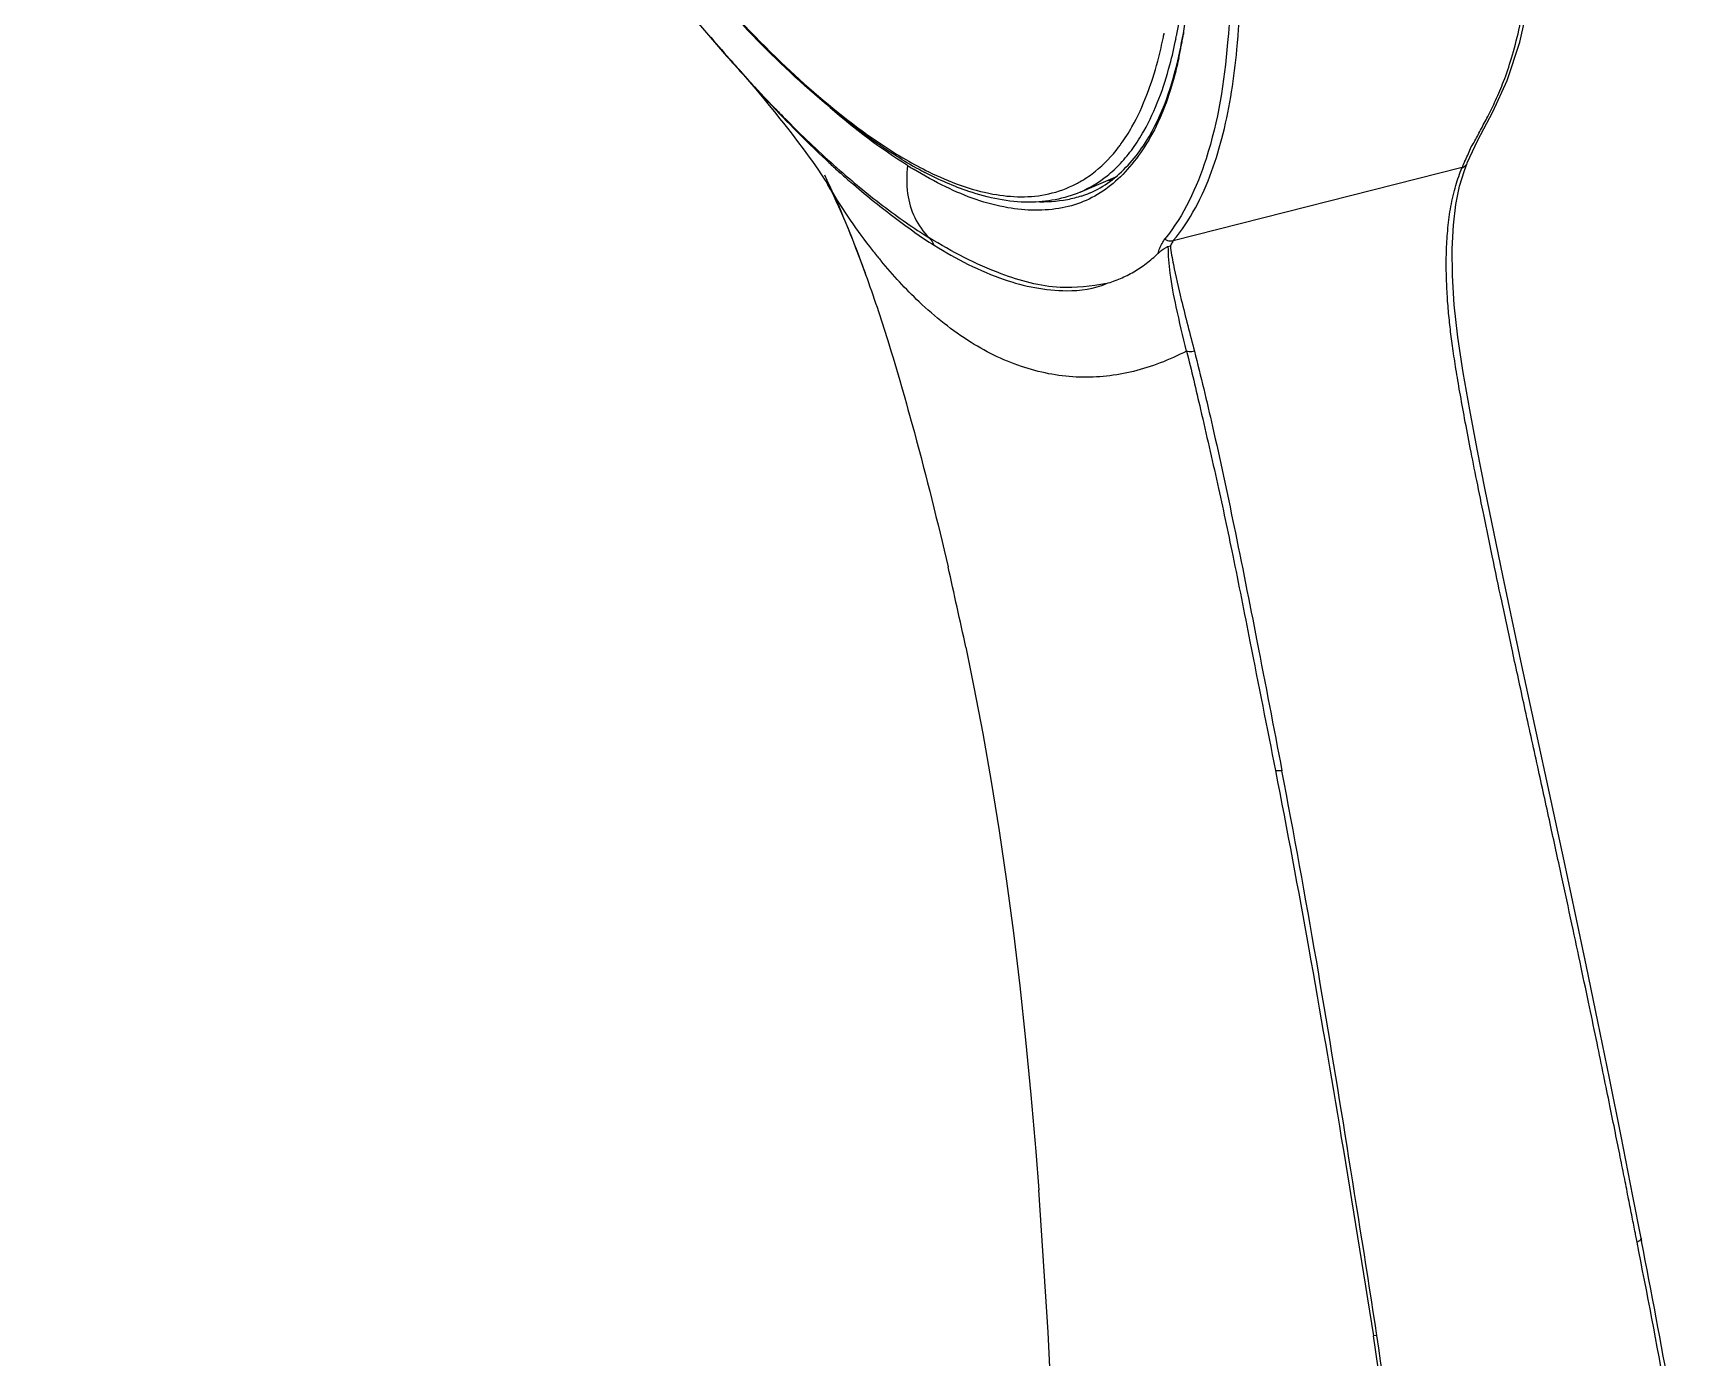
# Model space of a CAD drawing. Extents: x 11295 to 11888, y -24362 to -23942.
# Drawn here: x 11767.55 to 11806.08, y -24163.25 to -24132.58 of the extents above; entities that cross this region are included whole.
import ezdxf

# ---------------------------------------------------------------- set-up
doc = ezdxf.new("R2010")
doc.units = 0
doc.header["$MEASUREMENT"] = 0
doc.layers.get('0').update_dxf_attribs({"linetype": 'CONTINUOUS'})
doc.layers.add('02___PRT_ALL_AXES', color=7, linetype='CONTINUOUS')

msp = doc.modelspace()

# ---------------------------------------------------------------- linework, layer by layer
at = {"color": 7, "linetype": 'Continuous'}
for p, q in [((11794.18, -24132.582), (11794.177, -24132.602)), ((11783.703, -24133.211), (11783.729, -24133.241)), ((11783.893, -24133.429), (11784.081, -24133.647)), ((11783.96, -24133.502), (11783.901, -24133.437)), ((11784.081, -24133.647), (11784.275, -24133.875)), ((11784.275, -24133.875), (11784.463, -24134.1)), ((11784.406, -24133.995), (11784.38, -24133.965)), ((11784.463, -24134.1), (11784.555, -24134.212)), ((11784.708, -24134.305), (11784.748, -24134.347)), ((11785.003, -24134.606), (11785.107, -24134.71)), ((11800.748, -24135.58), (11800.994, -24135.057)), ((11786.208, -24135.792), (11786.188, -24135.774)), ((11800.627, -24135.691), (11793.942, -24137.382)), ((11800.571, -24136.119), (11800.681, -24135.753)), ((11800.681, -24135.753), (11800.746, -24135.585)), ((11785.927, -24136.056), (11785.944, -24136.085)), ((11785.944, -24136.085), (11785.93, -24136.061)), ((11792.014, -24136.275), (11792.014, -24136.275)), ((11793.827, -24137.515), (11793.874, -24137.502)), ((11804.679, -24160.574), (11804.664, -24160.497)), ((11804.77, -24160.477), (11804.785, -24160.554)), ((11798.654, -24162.737), (11798.574, -24162.746))]:
    msp.add_line(p, q, dxfattribs=at)
for points in [[(11800.994, -24135.057), (11801.341, -24134.397), (11801.674, -24133.67), (11801.966, -24132.788), (11802.194, -24131.745), (11802.345, -24130.601), (11802.423, -24129.386), (11802.433, -24128.097), (11802.381, -24126.754), (11802.273, -24125.377), (11802.113, -24123.97), (11801.902, -24122.525), (11801.646, -24121.049), (11801.346, -24119.55), (11801.003, -24118.015), (11800.618, -24116.45), (11800.192, -24114.859), (11799.72, -24113.225), (11799.204, -24111.552), (11798.643, -24109.846), (11798.03, -24108.088), (11797.362, -24106.276), (11796.641, -24104.422), (11796.034, -24102.934)], [(11784.555, -24134.212), (11784.739, -24134.437), (11784.829, -24134.55), (11784.919, -24134.663), (11785.008, -24134.776), (11785.096, -24134.888), (11785.183, -24135.001)], [(11785.183, -24135.001), (11785.269, -24135.114), (11785.353, -24135.226), (11785.435, -24135.337)], [(11785.435, -24135.337), (11785.515, -24135.447), (11785.59, -24135.552), (11785.66, -24135.652), (11785.725, -24135.747), (11785.782, -24135.832), (11785.83, -24135.904), (11785.87, -24135.965), (11785.902, -24136.017), (11785.927, -24136.056)], [(11785.935, -24136.069), (11785.942, -24136.082), (11785.96, -24136.113), (11785.976, -24136.142), (11785.995, -24136.178), (11786.018, -24136.222), (11786.045, -24136.274), (11786.082, -24136.351)], [(11801.57, -24145.134), (11801.164, -24143.154), (11800.976, -24142.207), (11800.804, -24141.299), (11800.653, -24140.434), (11800.531, -24139.62), (11800.447, -24138.868), (11800.404, -24138.185), (11800.398, -24137.571), (11800.426, -24137.025), (11800.485, -24136.542), (11800.571, -24136.119)], [(11786.082, -24136.351), (11786.133, -24136.459), (11786.193, -24136.591), (11786.261, -24136.746)], [(11786.261, -24136.746), (11786.338, -24136.925), (11786.42, -24137.124), (11786.504, -24137.331), (11786.588, -24137.545), (11786.672, -24137.765), (11786.755, -24137.988), (11786.819, -24138.163)], [(11802.012, -24147.222), (11801.786, -24146.164), (11801.57, -24145.134)], [(11789.138, -24146.797), (11789.328, -24147.723), (11789.534, -24148.799), (11789.729, -24149.907), (11789.912, -24151.047), (11790.083, -24152.215), (11790.241, -24153.412), (11790.387, -24154.637), (11790.522, -24155.889), (11790.645, -24157.167), (11790.757, -24158.473), (11790.826, -24159.37)], [(11804.771, -24160.48), (11804.583, -24159.508), (11804.311, -24158.124), (11804.04, -24156.776), (11803.772, -24155.466), (11803.508, -24154.192), (11803.246, -24152.951), (11802.988, -24151.742), (11802.012, -24147.222)], [(11790.825, -24159.367), (11791.038, -24162.658), (11791.225, -24166.558), (11791.362, -24170.591), (11791.458, -24174.762), (11791.526, -24179.064), (11791.578, -24183.482), (11791.676, -24192.663)]]:
    msp.add_lwpolyline(points, dxfattribs=at)
for centre, radius, start, end in [((11813.802, -24106.417), 40.305, 220.0484, 221.6748), ((11811.884, -24108.378), 37.563, 220.2959, 221.4472), ((11783.243, -24130.513), 10.689, 348.024, 348.678), ((11783.035, -24130.471), 10.901, 348.6765, 348.8521), ((11783.193, -24130.532), 11.026, 348.6768, 349.0415), ((11783.057, -24130.505), 11.165, 349.041, 349.1825), ((11781.308, -24130.388), 13.058, 349.2377, 349.6905), ((11781.186, -24130.365), 13.182, 349.69, 349.8154), ((11781.067, -24130.344), 13.302, 349.8159, 350.2249), ((11780.903, -24130.316), 13.47, 350.313, 350.4466), ((11782.852, -24130.7), 11.482, 347.617, 348.4486), ((11781.89, -24130.502), 12.465, 348.4416, 348.7209), ((11781.544, -24130.433), 12.817, 348.7201, 349.0367), ((11781.442, -24130.413), 12.921, 349.0365, 349.2372), ((11812.007, -24108.001), 37.911, 221.6903, 221.8476), ((11810.231, -24109.83), 35.362, 221.4569, 221.686), ((11811.626, -24108.343), 37.399, 221.8473, 222.1305), ((11819.103, -24102.135), 47.106, 221.4194, 221.6433), ((11809.456, -24110.522), 34.324, 221.6845, 222.2166), ((11811.123, -24108.799), 36.72, 222.1304, 222.4602), ((11816.725, -24104.252), 43.922, 221.7552, 221.8894), ((11813.984, -24106.719), 40.235, 221.881, 222.6249), ((11809.88, -24109.942), 35.032, 222.4522, 223.8374), ((11807.69, -24112.132), 31.935, 222.2056, 223.7251), ((11810.166, -24110.236), 35.044, 222.6862, 223.5013), ((11805.971, -24113.77), 29.56, 223.7336, 224.6844), ((11808.849, -24110.925), 33.607, 223.8456, 224.082), ((11806.518, -24113.712), 30.005, 223.4815, 225.2572), ((11807.913, -24111.836), 32.301, 224.1792, 224.7007), ((11805.321, -24114.41), 28.648, 224.6886, 224.8283), ((11806.81, -24112.927), 30.749, 224.7018, 225.106), ((11803.12, -24117.139), 25.178, 225.2601, 227.0606), ((11789.645, -24132.92), 3.803, 322.8448, 324.2295), ((11801.357, -24119.021), 22.6, 227.0818, 227.8406), ((11800.404, -24120.076), 21.178, 227.9089, 228.8844), ((11792.677, -24127.251), 9.655, 238.6823, 242.319), ((11792.251, -24127.75), 8.965, 239.87, 243.7264), ((11793.474, -24126.512), 10.754, 238.1021, 238.7942), ((11794.981, -24124.023), 13.663, 238.7971, 238.927), ((11805.778, -24137.858), 5.589, 155.678, 157.1859), ((11790.431, -24133.633), 2.74, 297.4898, 300.0455), ((11790.694, -24133.734), 2.748, 293.4633, 308.5811), ((11790.429, -24133.63), 2.743, 300.045, 300.469), ((11792.055, -24133.077), 2.93, 277.6228, 279.2172), ((11791.074, -24134.075), 2.392, 288.114, 293.1256), ((11795.158, -24126.301), 12.979, 235.2643, 238.0478), ((11794.826, -24127.228), 12.102, 235.3436, 237.9638), ((11796.518, -24130.163), 12.097, 218.8666, 219.4503), ((11694.436, -24166.777), 96.787, 11.91242, 13.04058), ((11403.933, -24239.01), 408.35, 10.06182, 11.07425), ((11404.687, -24237.394), 407.41, 9.85649, 10.87143)]:
    msp.add_arc(centre, radius, start, end, dxfattribs=at)
for points, start_tangent, end_tangent in [([(11787.658, -24135.499), (11785.98, -24134.286), (11784.206, -24132.628), (11782.361, -24130.559), (11780.474, -24128.112), (11778.576, -24125.331), (11776.699, -24122.261), (11774.873, -24118.956), (11773.13, -24115.471), (11771.499, -24111.866), (11770.007, -24108.203), (11768.681, -24104.543), (11767.55, -24100.971)], (-0.854985, 0.518653), (-0.281435, 0.95958)), ([(11767.558, -24100.968), (11768.743, -24104.697), (11770.129, -24108.497), (11771.693, -24112.295), (11773.403, -24116.023), (11775.23, -24119.61), (11777.137, -24122.989), (11779.091, -24126.097), (11781.054, -24128.877), (11782.99, -24131.277), (11784.864, -24133.252), (11786.639, -24134.765), (11787.751, -24135.503)], (0.281174, -0.959657), (0.865306, -0.501244)), ([(11800.908, -24135.104), (11801.057, -24134.821), (11801.223, -24134.504), (11801.404, -24134.132), (11801.589, -24133.693), (11801.771, -24133.159), (11801.943, -24132.507), (11802.096, -24131.711), (11802.218, -24130.741), (11802.295, -24129.547), (11802.303, -24128.121), (11802.225, -24126.463), (11802.03, -24124.477), (11801.728, -24122.39), (11801.334, -24120.257), (11800.787, -24117.79), (11800.166, -24115.373), (11799.439, -24112.859), (11798.505, -24109.955), (11797.321, -24106.64), (11795.882, -24103.004)], (0.462342, 0.886702), (-0.383765, 0.923431)), ([(11792.558, -24115.767), (11793.896, -24120.714), (11794.808, -24125.3), (11795.241, -24129.367), (11795.2, -24132.794), (11794.701, -24135.483), (11793.749, -24137.341)], (0.288644, -0.957436), (-0.630957, -0.775817)), ([(11793.942, -24137.381), (11794.454, -24136.623), (11795.096, -24134.901), (11795.415, -24132.953), (11795.499, -24130.445), (11795.189, -24126.554), (11794.368, -24121.868), (11793.205, -24117.232), (11792.721, -24115.58)], (0.647709, 0.761888), (-0.290353, 0.95692)), ([(11794.024, -24132.601), (11794.201, -24131.316), (11794.272, -24128.893), (11794.104, -24126.375)], (0.187683, 0.98223), (-0.103885, 0.994589)), ([(11793.25, -24135.183), (11794.045, -24133.215), (11794.211, -24132.368)], (0.560394, 0.828226), (0.157157, 0.987574)), ([(11792.73, -24135.143), (11792.985, -24134.744), (11793.582, -24133.223), (11793.7, -24132.731)], (0.584611, 0.811314), (0.207531, 0.978228)), ([(11793.004, -24135.246), (11793.261, -24134.843), (11793.862, -24133.312), (11794.005, -24132.697)], (0.584613, 0.811312), (0.196353, 0.980533)), ([(11794.067, -24133.162), (11793.902, -24133.807)], (-0.214582, -0.976706), (-0.287314, -0.957836)), ([(11793.902, -24133.807), (11793.623, -24134.565)], (-0.287314, -0.957836), (-0.408533, -0.912743)), ([(11787.792, -24135.642), (11785.998, -24134.307)], (-0.849003, 0.528389), (-0.757785, 0.652505)), ([(11793.623, -24134.565), (11793.277, -24135.207)], (-0.408533, -0.912743), (-0.540787, -0.841159)), ([(11785.107, -24134.71), (11786.225, -24135.757)], (0.708693, -0.705517), (0.752298, -0.658823)), ([(11791.82, -24135.994), (11792.139, -24135.775), (11792.676, -24135.217)], (0.861904, 0.507072), (0.604047, 0.796949)), ([(11792.472, -24136.012), (11793.25, -24135.183)], (0.807324, 0.590109), (0.560394, 0.828226)), ([(11792.72, -24135.592), (11793.004, -24135.246)], (0.682926, 0.730488), (0.584613, 0.811312)), ([(11793.277, -24135.207), (11792.877, -24135.734)], (-0.540787, -0.841159), (-0.669548, -0.742769)), ([(11800.686, -24135.556), (11800.758, -24135.401), (11800.906, -24135.107), (11800.908, -24135.104)], (0.41153, 0.911396), (0.462342, 0.886702)), ([(11786.225, -24135.757), (11786.678, -24136.142), (11787.762, -24136.967)], (0.752298, -0.658823), (0.822083, -0.569368)), ([(11787.792, -24135.642), (11787.791, -24136.291)], (-0.120454, -0.992719), (0.135941, -0.990717)), ([(11788.675, -24136.136), (11787.929, -24135.726)], (-0.898669, 0.438627), (-0.856513, 0.516125)), ([(11791.789, -24136.257), (11790.601, -24136.491), (11789.211, -24136.242), (11788.191, -24135.801)], (-0.918493, -0.395436), (-0.886169, 0.463362)), ([(11788.283, -24135.788), (11789.766, -24136.302), (11791.059, -24136.298), (11791.695, -24136.063)], (0.897055, -0.441919), (0.887099, 0.461579)), ([(11792.409, -24135.882), (11792.72, -24135.592)], (0.781547, 0.623847), (0.682926, 0.730488)), ([(11792.877, -24135.734), (11792.428, -24136.15)], (-0.669548, -0.742769), (-0.796778, -0.604273)), ([(11800.483, -24136.103), (11800.627, -24135.691)], (0.279132, 0.960253), (0.385957, 0.922517)), ([(11800.627, -24135.691), (11800.7, -24135.65), (11800.746, -24135.585)], (0.95222, 0.305413), (0.377875, 0.925856)), ([(11785.866, -24135.86), (11786.709, -24137.862), (11786.819, -24138.163)], (0.431706, -0.902014), (0.338989, -0.94079)), ([(11787.099, -24137.754), (11786.914, -24137.518), (11785.944, -24136.085)], (-0.627527, 0.778595), (-0.514861, 0.857274)), ([(11787.945, -24137.183), (11786.973, -24136.449), (11786.478, -24136.031)], (-0.82286, 0.568244), (-0.753443, 0.657513)), ([(11791.368, -24136.622), (11790.111, -24136.619), (11788.675, -24136.136)], (-0.982247, -0.187592), (-0.898669, 0.438627)), ([(11792.428, -24136.15), (11791.926, -24136.449)], (-0.796778, -0.604273), (-0.913582, -0.406655)), ([(11792.014, -24136.275), (11792.472, -24136.012)], (0.918493, 0.395436), (0.807324, 0.590109)), ([(11804.664, -24160.497), (11804.639, -24160.369), (11804.566, -24159.995), (11804.484, -24159.58), (11804.393, -24159.12), (11804.291, -24158.608), (11804.177, -24158.042), (11804.05, -24157.415), (11803.909, -24156.724), (11803.752, -24155.963), (11803.578, -24155.129), (11803.385, -24154.216), (11803.17, -24153.207), (11802.93, -24152.093), (11802.666, -24150.88), (11802.379, -24149.565), (11802.073, -24148.168), (11801.793, -24146.884), (11801.545, -24145.725), (11801.327, -24144.683), (11801.136, -24143.759), (11800.968, -24142.935), (11800.818, -24142.183), (11800.687, -24141.498), (11800.576, -24140.887), (11800.486, -24140.353), (11800.414, -24139.876), (11800.357, -24139.435), (11800.312, -24139.006), (11800.28, -24138.56), (11800.263, -24138.082), (11800.268, -24137.587), (11800.301, -24137.088), (11800.369, -24136.591), (11800.483, -24136.103)], (-0.191171, 0.981557), (0.279132, 0.960253)), ([(11787.791, -24136.291), (11787.957, -24136.848), (11788.289, -24137.313)], (0.135941, -0.990717), (0.704684, -0.709521)), ([(11791.49, -24136.433), (11790.758, -24136.485)], (-0.982218, -0.187745), (-0.999334, 0.036497)), ([(11791.926, -24136.449), (11791.368, -24136.622)], (-0.913582, -0.406655), (-0.982247, -0.187592)), ([(11791.818, -24136.349), (11791.49, -24136.433)], (-0.95027, -0.311428), (-0.982218, -0.187745)), ([(11792.395, -24138.373), (11791.324, -24138.464), (11789.957, -24138.148), (11788.289, -24137.313)], (-0.983693, -0.179858), (-0.848896, 0.52856)), ([(11788.407, -24137.487), (11788.374, -24137.424), (11788.335, -24137.366), (11788.289, -24137.313)], (-0.40489, 0.914365), (-0.704652, 0.709554)), ([(11793.588, -24137.679), (11793.629, -24137.558), (11793.683, -24137.445), (11793.749, -24137.341)], (0.27078, 0.962641), (0.581113, 0.813823)), ([(11793.749, -24137.341), (11793.809, -24137.375), (11793.875, -24137.389), (11793.942, -24137.381)], (0.77995, -0.625842), (0.960824, 0.277161)), ([(11793.942, -24137.382), (11793.917, -24137.421), (11793.895, -24137.461), (11793.874, -24137.502)], (-0.550698, -0.834704), (-0.428739, -0.903428)), ([(11788.407, -24137.487), (11790.029, -24138.282), (11791.475, -24138.54), (11792.395, -24138.373)], (0.848242, -0.529609), (0.907794, 0.419416)), ([(11792.395, -24138.372), (11792.719, -24138.257), (11793.026, -24138.103), (11793.316, -24137.91), (11793.588, -24137.679)], (0.961184, 0.275908), (0.723982, 0.689819)), ([(11793.588, -24137.679), (11793.605, -24137.663), (11793.622, -24137.648), (11793.639, -24137.634), (11793.655, -24137.621), (11793.67, -24137.609), (11793.685, -24137.597), (11793.699, -24137.587), (11793.713, -24137.577), (11793.738, -24137.56), (11793.762, -24137.544), (11793.786, -24137.531), (11793.81, -24137.519), (11793.827, -24137.515)], (0.724438, 0.68934), (0.972234, 0.234012)), ([(11794.25, -24139.938), (11794.011, -24138.916), (11793.869, -24138.131), (11793.827, -24137.515)], (-0.244061, 0.96976), (-0.007307, 0.999973)), ([(11793.874, -24137.502), (11793.944, -24137.93), (11794.128, -24138.749), (11794.43, -24139.942)], (0.108497, -0.994097), (0.252978, -0.967472)), ([(11786.819, -24138.163), (11787.331, -24139.694), (11787.947, -24141.826), (11788.727, -24144.938)], (0.338989, -0.94079), (0.225805, -0.974172)), ([(11794.25, -24139.938), (11793.637, -24140.215), (11793.018, -24140.41), (11792.397, -24140.52), (11791.774, -24140.544), (11790.506, -24140.322), (11789.261, -24139.739), (11788.058, -24138.799), (11787.177, -24137.849)], (-0.886077, -0.463537), (-0.635427, 0.772161)), ([(11794.43, -24139.942), (11794.369, -24139.956), (11794.306, -24139.954), (11794.25, -24139.938)], (-0.945001, -0.327066), (-0.908551, 0.417775)), ([(11794.25, -24139.938), (11794.573, -24141.293), (11794.965, -24143.015), (11795.319, -24144.672), (11795.716, -24146.666), (11796.308, -24149.656)], (0.24155, -0.970388), (0.192275, -0.981341)), ([(11794.43, -24139.942), (11794.85, -24141.688), (11795.345, -24143.98), (11795.878, -24146.653), (11796.456, -24149.658)], (0.24704, -0.969005), (0.186465, -0.982462)), ([(11796.456, -24149.658), (11796.401, -24149.663), (11796.35, -24149.663), (11796.308, -24149.656)], (-0.987605, -0.156959), (-0.967081, 0.25447)), ([(11796.308, -24149.656), (11797.08, -24153.789), (11797.832, -24158.16), (11798.574, -24162.746)], (0.191851, -0.981424), (0.154304, -0.988023)), ([(11798.654, -24162.737), (11797.966, -24158.355), (11797.254, -24154.045), (11796.456, -24149.658)], (-0.150582, 0.988597), (-0.188178, 0.982135)), ([(11804.771, -24160.48), (11804.765, -24160.509), (11804.733, -24160.542), (11804.679, -24160.574)], (0.167349, -0.985898), (-0.903906, -0.427731)), ([(11804.03, -24230.375), (11803.074, -24205.774), (11801.241, -24183.196), (11798.574, -24162.746)], (-0.020769, 0.999784), (-0.1539, 0.988086)), ([(11804.03, -24230.375), (11803.635, -24217.305), (11803.067, -24205.568), (11802.353, -24195.044), (11801.252, -24182.937), (11799.98, -24172.103), (11798.654, -24162.737)], (-0.021648, 0.999766), (-0.151187, 0.988505))]:
    msp.add_spline(points, degree=3, dxfattribs=dict(at, start_tangent=start_tangent, end_tangent=end_tangent))
at = {"layer": '02___PRT_ALL_AXES', "color": 7, "linetype": 'Continuous'}
msp.add_line((11791.789, -24136.257), (11792.654, -24135.885), dxfattribs=at)

doc.saveas('drawing.dxf')
